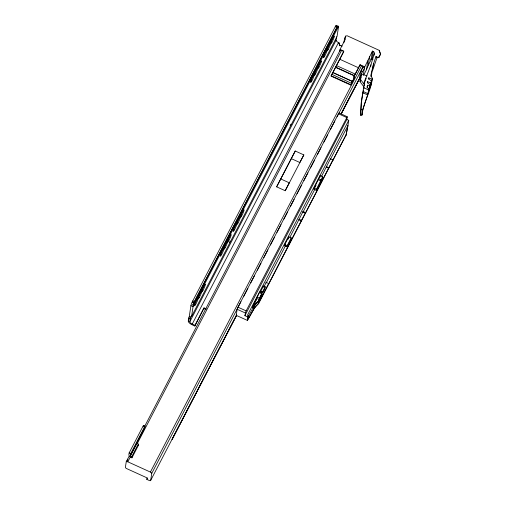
<?xml version="1.0" encoding="UTF-8"?>
<svg xmlns="http://www.w3.org/2000/svg" width="506" height="506" viewBox="0 0 506 506"><rect width="100%" height="100%" fill="white"/><g stroke="black" fill="none" stroke-linecap="round" stroke-linejoin="round"><path stroke-width="0.76" d="M144.994 426.109L130.687 453.642L130.403 455.634L131.585 456.956A2.188 0.86 27.5 0 1 131.946 457.728L130.371 457.215L129.207 455.634A2.188 0.86 27.5 0 1 128.847 454.869L129.144 452.933L143.451 425.407L144.994 426.109L144.76 427.659L137.101 442.389L138.233 444.16A2.188 0.86 27.5 0 1 138.593 444.932L138.568 445.122M127.885 459.157L126.785 461.624M347.255 116.785L246.017 311.108L244.885 315.662L247.889 317.028L247.377 320.412L236.213 315.333L237.169 309.141L237.972 307.174L338.697 113.376L339.064 112.908L347.255 116.785L346.844 119.467L244.885 315.662M361.259 75.539C361.195 72.231 364.421 70.062 364.756 66.855L360.101 64.736L353.694 76.899L354.466 77.254L354.396 77.81L350.652 85.027L331.025 76.102L343.859 51.144L340.064 49.411L345.623 38.709L344.567 38.235L345.674 36.097L347.129 35.755L379.234 50.353L380.544 54.243L378.931 57.342L377.811 57.792L375.945 56.944L376.002 56.552L377.868 57.406L378.994 56.957L380.601 53.851M129.156 456.184L126.241 461.795L125.399 467.323A1.613 0.632 27.5 0 0 126.753 468.645L147.025 477.86L146.791 479.365L149.112 480.422A1.613 0.632 27.5 0 0 150.668 480.428L236.606 315.067M143.211 426.956L143.451 425.407M150.668 480.428L151.749 473.395L240.945 301.747M206.132 308.831L204.038 307.882L194.867 326.028L192.116 324.776A4.56 1.796 27.5 0 1 188.276 321.044L188.871 317.812A4.75 0.576 -65.5 0 0 189.288 316.326L190.914 305.694A4.75 0.576 -65.5 0 1 192.179 302.082L335.642 26.015A4.75 0.576 -65.5 0 1 336.408 25.433M194.867 326.028L194.974 325.333L192.223 324.08A2.853 1.12 27.5 0 1 189.826 321.746L190.414 318.514A4.75 0.576 -65.5 0 0 190.832 317.028L191.565 316.446L337.04 36.508L338.539 26.729A4.75 0.576 -65.5 0 0 338.546 26.363A5.882 3.232 -78.8 0 0 337.806 26.008A4.75 0.576 -65.5 0 0 337.186 26.717L193.722 302.784A4.75 0.576 -65.5 0 0 192.894 304.871A5.882 3.232 -78.8 0 0 193.203 306.041A4.75 0.576 -65.5 0 0 193.058 306.668L191.565 316.446M346.844 119.467L348.735 120.327L247.415 315.289L248.535 315.801L247.997 319.286L255.106 306.851L258.686 303.056L256.884 302.234M259.091 300.4L255.511 304.22L253.569 307.952L252.456 307.446L259.584 292.164L261.994 293.259L259.901 297.629L259.66 299.223L262.114 294.498L259.534 300.014L259.325 301.399L268.629 283.493L266.226 282.399L264.075 286.529M253.569 307.952C252.235 304.125 263.734 299.748 256.789 298.629M247.371 320.545L255.106 306.851M255.511 304.22L255.612 303.549M259.508 292.658L259.584 292.164M255.018 307.446L258.56 303.695L259.426 298.192L261.994 293.259M266.226 282.399L266.131 282.999L285.454 245.821M268.629 283.493L268.541 284.094L305.485 212.577L303.081 211.483L289.83 237.409M284.6 245.777L284.783 244.588L288.844 236.77L291.247 237.864L291.07 239.053L287.003 246.871L284.6 245.777L285.276 244.474M287.003 246.871L287.187 245.682L291.247 237.864M304.795 212.893L302.993 212.077L303.081 211.483M305.485 212.577L305.396 213.171L332.872 159.883L330.462 158.789L321.658 176.158M336.37 36.717L336.313 37.083A4.75 0.576 -65.5 0 0 336.433 37.533L336.11 40.252L189.826 321.746M313.941 189.314L314.125 188.124L320.254 175.512L322.657 176.607L322.297 178.953L316.345 190.408L313.941 189.314L316.041 185.272M332.695 72.466L352.321 81.39L333.397 72.782M316.345 190.408L316.528 189.219L322.657 176.607M338.931 43.522L339.039 42.827L338.508 42.586A2.853 1.12 27.5 0 1 336.11 40.252M339.039 42.827L339.905 45.882L339.172 44.111M319.982 177.271L320.254 175.512M339.728 51.593L340.064 49.411M343.897 42.593L344.567 38.235M345.453 37.552L345.674 36.097M330.462 158.789L330.374 159.384L347.913 125.633L348.735 120.327M332.872 159.883L332.777 160.478L346.117 134.811L347.913 125.633L347.609 127.329M258.56 303.695L346.117 134.811M353.624 77.462L360.101 64.736M360.557 80.125L359.342 79.353L360.392 72.478L362.884 66.994A1.613 0.632 27.5 0 0 361.524 65.786L360.044 65.116M363.814 88.569L364.048 87.032L360.044 81.668L361.322 73.933L367.071 75.938M361.322 73.933L360.044 81.668M360.791 78.601L361.025 77.07M363.257 75.369L364.301 68.525M360.411 79.259L363.953 84.002L364.231 82.155L370.955 64.787L374.307 53.535A1.904 1.733 8.7 0 0 373.276 51.479L372.422 51.093L364.756 66.855M376.002 56.552L373.662 63.345L370.765 75.653L372.397 78.31C370.904 91.099 363.529 102.471 361.891 115.223L360.417 115.185L361.29 109.511A110.251 100.485 8.7 0 1 362.808 92.699L363.605 87.683A110.251 100.485 8.7 0 1 364.7 82.775L364.231 82.155M363.808 74.844L366.477 69.701L367.811 60.979M363.346 91.637L363.58 90.1M364.269 85.615L364.7 82.775M366.477 69.701L368.349 65.078L369.684 56.356M361.891 115.223L362.758 109.549L367.754 94.483L368.88 88.892L367.008 87.019L367.596 85.236L369.81 86.096L368.235 93.11L368.88 88.892M367.324 83.066L367.539 81.662L370.854 82.952L369.5 89.309L370.145 85.09L367.331 82.282L367.539 81.662M368.349 65.078L371.088 59.816L371.233 58.316L372.163 58.778A1.904 1.733 8.7 0 1 372.941 59.417M371.088 59.816L372.422 51.093M367.166 88.044L367.596 85.236M368.589 79.259L368.804 77.854L372.119 79.151L370.765 85.501L371.41 81.283L368.596 78.474L368.804 77.854M370.727 66.242L370.955 64.787M372.163 58.778L373.276 51.479M374.023 55.356L374.307 53.535M371.1 76.798L373.662 63.345M377.811 57.792L377.868 57.406M379.234 50.353L380.544 54.243M378.931 57.342L378.994 56.957M350.652 85.027L354.466 77.254M346.028 135.38L347.527 127.771M369.81 86.096L370.145 85.09M370.854 82.952L371.41 81.283M372.119 79.151L372.397 78.31M372.549 70.644L377.166 57.222M127.771 459.575L127.544 460.169M363.953 84.002L366.217 78.133M127.246 460.814L127.044 461.2M276.637 186.834L295.257 151.009L303.84 154.912L285.226 190.737L276.637 186.834L295.257 151.009M285.226 190.737L289.28 182.824L280.691 178.922M192.894 304.871L337.806 26.008M193.203 306.041L338.546 26.363M188.276 321.044L189.01 319.647M229.439 242.475L230.167 241.077M290.178 125.602L290.906 124.204M192.223 324.08L338.508 42.586M194.974 325.333L204.038 307.882M144.83 426.027L339.988 50.486A1.613 0.632 27.5 0 1 341.55 50.492L343.669 51.454M130.396 455.571L137.044 442.775M130.472 455.742L137.12 442.946M126.241 461.795A1.613 0.632 27.5 0 1 127.803 461.801L130.377 456.931M137.271 443.585L341.55 50.492M131.585 456.956L138.233 444.16M131.914 457.917L138.593 444.932M331.386 75.407L343.644 51.827M151.749 473.395A1.613 0.632 27.5 0 0 150.39 472.073L361.588 65.672M146.791 479.365L147.518 477.968M243.494 296.845L247.864 288.439M250.774 282.835L254.417 275.827M257.333 270.223L260.969 263.215M263.885 257.611L267.889 249.907M270.438 244.999L274.442 237.295M276.991 232.393L280.994 224.683M283.91 219.079L287.547 212.071M290.463 206.467L294.1 199.465M297.016 193.861L301.386 185.449M303.929 180.547L307.939 172.843M310.488 167.935L314.492 160.231M317.401 154.627L321.044 147.619M323.954 142.015L327.597 135.007M330.507 129.403L334.877 120.997M337.066 116.791L362.884 67.108M341.461 113.04L358.931 79.417M341.114 113.964L360.044 77.532M236.523 315.459L172.103 439.429L236.568 315.099M341.354 113.736L359.19 79.417M359.342 79.353L360.025 78.032M371.006 59.778L371.651 58.538M260.716 291.386L263.531 285.972L265.252 286.75A3.327 0.405 -65.5 0 1 263.62 290.906A3.327 0.405 -65.5 0 1 262.437 292.171L260.716 291.386A3.327 0.405 -65.5 0 0 260.938 291.677M252.456 307.446L256.687 299.305M287.984 239.262L288.66 237.959M247.889 317.028L248.535 315.801M260.501 293.417L261.216 292.044M248.022 316.781L255.188 304.055M302.993 212.077L314.84 189.282M262.437 292.171L265.252 286.75M303.84 154.912L299.837 162.508L291.247 158.606M361.29 109.511L362.758 109.549M336.389 25.749L338.539 26.729M335.642 26.015L337.186 26.717M335.212 26.654L336.756 27.362M340.013 45.186L342.145 46.16M362.897 67.032L364.611 67.817M339.671 59.208L358.52 67.779M361.164 70.992L362.638 71.662M336.288 65.476L355.136 74.047M335.484 67.02L354.333 75.596M335.389 67.279L354.244 75.849M363.605 87.683L368.539 89.929M331.677 74.255L351.303 83.18M331.095 75.729L350.715 84.654M363.036 91.428L367.963 93.673M362.808 92.699L367.628 94.888M338.476 113.774L346.635 117.481M326.414 166.582L328.818 167.676M326.326 167.176L328.729 168.27M318.609 178.675L321.013 179.769M318.432 179.832L320.836 180.927M314.125 188.124L316.528 189.219M299.033 219.275L301.437 220.369M298.938 219.87L301.342 220.964M284.783 244.588L287.187 245.682M257.023 297.098L259.426 298.192M254.101 306.155L255.283 306.693M252.557 306.775L253.677 307.281M237.972 307.174L246.131 310.886M237.137 309.267L245.296 312.974M192.685 300.925L194.228 301.627M192.179 302.082L193.722 302.784M203.931 308.578L206.024 309.527M190.914 305.694L193.058 306.668M189.288 316.326L190.832 317.028M188.871 317.812L190.414 318.514M188.7 318.287L190.25 318.995M129.144 452.933L130.687 453.642M127.803 461.801L150.39 472.073M360.392 72.478L361.613 73.25M328.849 44.711A2.992 0.367 -65.5 0 1 328.723 45.078M328.4 45.888A2.992 0.367 -65.5 0 1 328.217 46.312M327.818 47.159A2.992 0.367 -65.5 0 1 327.616 47.551M327.237 48.247A2.992 0.367 -65.5 0 1 327.059 48.532M332.347 38.095A2.992 0.367 -65.5 0 1 332.195 38.494M331.841 39.335A2.992 0.367 -65.5 0 1 331.645 39.759M331.449 40.176A2.992 0.367 -65.5 0 1 331.247 40.575M325.225 51.694A2.992 0.367 -65.5 0 1 325.092 52.055M324.776 52.864A2.992 0.367 -65.5 0 1 324.586 53.294M324.39 53.718A2.992 0.367 -65.5 0 1 324.194 54.136M323.796 54.901A2.992 0.367 -65.5 0 1 323.606 55.23M319.299 63.307A2.992 0.367 -65.5 0 1 318.944 64.148M318.748 64.578A2.992 0.367 -65.5 0 1 318.552 64.996M318.35 65.388A2.992 0.367 -65.5 0 1 317.964 66.084M316.06 69.202A2.992 0.367 -65.5 0 1 315.953 69.531M315.826 69.891A2.992 0.367 -65.5 0 1 315.504 70.701M315.32 71.125A2.992 0.367 -65.5 0 1 314.922 71.972M312.05 77.266A2.992 0.367 -65.5 0 1 311.879 77.677M311.69 78.107A2.992 0.367 -65.5 0 1 311.5 78.531M311.095 79.347A2.992 0.367 -65.5 0 1 310.899 79.714M235.132 224.797A2.992 0.367 -65.5 0 1 235.056 225.075M234.828 225.758A2.992 0.367 -65.5 0 1 234.506 226.568M234.316 226.998A2.992 0.367 -65.5 0 1 234.126 227.422M238.301 219.174A2.992 0.367 -65.5 0 1 238.13 219.591M237.75 220.445A2.992 0.367 -65.5 0 1 237.548 220.863M237.346 221.261A2.992 0.367 -65.5 0 1 237.15 221.628M242.311 211.116A2.992 0.367 -65.5 0 1 242.077 211.799M241.925 212.197A2.992 0.367 -65.5 0 1 241.571 213.039M240.78 214.645A2.992 0.367 -65.5 0 1 240.59 214.974M222.058 250.211A2.992 0.367 -65.5 0 1 221.932 250.578M221.609 251.387A2.992 0.367 -65.5 0 1 221.426 251.811M221.027 252.658A2.992 0.367 -65.5 0 1 220.825 253.051M225.556 243.595A2.992 0.367 -65.5 0 1 225.404 243.987M225.05 244.834A2.992 0.367 -65.5 0 1 224.854 245.258M224.651 245.676A2.992 0.367 -65.5 0 1 224.455 246.074M229.186 236.618A2.992 0.367 -65.5 0 1 229.035 237.01M228.864 237.428A2.992 0.367 -65.5 0 1 228.484 238.282M228.079 239.098A2.992 0.367 -65.5 0 1 227.883 239.464M196.265 299.843A2.992 0.367 -65.5 0 1 196.138 300.203M195.816 301.013A2.992 0.367 -65.5 0 1 195.632 301.443M195.234 302.284A2.992 0.367 -65.5 0 1 195.038 302.683M194.652 303.379A2.992 0.367 -65.5 0 1 194.481 303.657M199.762 293.227A2.992 0.367 -65.5 0 1 199.617 293.619M199.446 294.037A2.992 0.367 -65.5 0 1 199.06 294.89M198.864 295.308A2.992 0.367 -65.5 0 1 198.662 295.706M202.887 287.484A2.992 0.367 -65.5 0 1 202.691 287.908M202.286 288.724A2.992 0.367 -65.5 0 1 202.09 289.09M263.531 285.972A3.327 0.405 -65.5 0 1 263.171 287.263M360.417 115.185A110.251 100.485 8.7 0 1 362.163 97.209A132.483 132.218 -77.6 0 1 362.606 94.976M362.84 93.863A132.483 132.218 -77.6 0 1 363.087 92.75M362.201 114.28A108.467 98.86 8.7 0 1 362.264 111.617M331.917 42.264A4.231 0.512 -65.5 0 0 334.333 36.052A4.231 0.512 -65.5 0 0 331.392 41.277A4.231 0.512 -65.5 0 0 331.917 42.264M328.293 49.246A4.231 0.512 -65.5 0 0 330.709 43.029A4.231 0.512 -65.5 0 0 327.762 48.26A4.231 0.512 -65.5 0 0 328.293 49.246M324.662 56.223A4.231 0.512 -65.5 0 0 327.078 50.012A4.231 0.512 -65.5 0 0 324.137 55.236A4.231 0.512 -65.5 0 0 324.662 56.223M319.02 67.083A4.231 0.512 -65.5 0 0 321.436 60.865A4.231 0.512 -65.5 0 0 318.495 66.096A4.231 0.512 -65.5 0 0 319.02 67.083M315.396 74.059A4.231 0.512 -65.5 0 0 317.812 67.848A4.231 0.512 -65.5 0 0 314.871 73.073A4.231 0.512 -65.5 0 0 315.396 74.059M311.766 81.036A4.231 0.512 -65.5 0 0 314.188 74.825A4.231 0.512 -65.5 0 0 311.241 80.049A4.231 0.512 -65.5 0 0 311.766 81.036M234.392 229.926A4.231 0.512 -65.5 0 0 236.814 223.715A4.231 0.512 -65.5 0 0 233.867 228.94A4.231 0.512 -65.5 0 0 234.392 229.926M238.022 222.95A4.231 0.512 -65.5 0 0 240.439 216.732A4.231 0.512 -65.5 0 0 237.497 221.963A4.231 0.512 -65.5 0 0 238.022 222.95M241.647 215.967A4.231 0.512 -65.5 0 0 244.063 209.756A4.231 0.512 -65.5 0 0 241.122 214.98A4.231 0.512 -65.5 0 0 241.647 215.967M221.501 254.746A4.231 0.512 -65.5 0 0 223.918 248.528A4.231 0.512 -65.5 0 0 220.97 253.759A4.231 0.512 -65.5 0 0 221.501 254.746M225.126 247.763A4.231 0.512 -65.5 0 0 227.542 241.552A4.231 0.512 -65.5 0 0 224.601 246.776A4.231 0.512 -65.5 0 0 225.126 247.763M228.75 240.786A4.231 0.512 -65.5 0 0 231.172 234.569A4.231 0.512 -65.5 0 0 228.225 239.8A4.231 0.512 -65.5 0 0 228.75 240.786M195.708 304.372A4.231 0.512 -65.5 0 0 198.124 298.16A4.231 0.512 -65.5 0 0 195.183 303.385A4.231 0.512 -65.5 0 0 195.708 304.372M199.332 297.395A4.231 0.512 -65.5 0 0 201.749 291.178A4.231 0.512 -65.5 0 0 198.807 296.408A4.231 0.512 -65.5 0 0 199.332 297.395M202.963 290.412A4.231 0.512 -65.5 0 0 205.379 284.201A4.231 0.512 -65.5 0 0 202.438 289.426A4.231 0.512 -65.5 0 0 202.963 290.412"/></g></svg>
